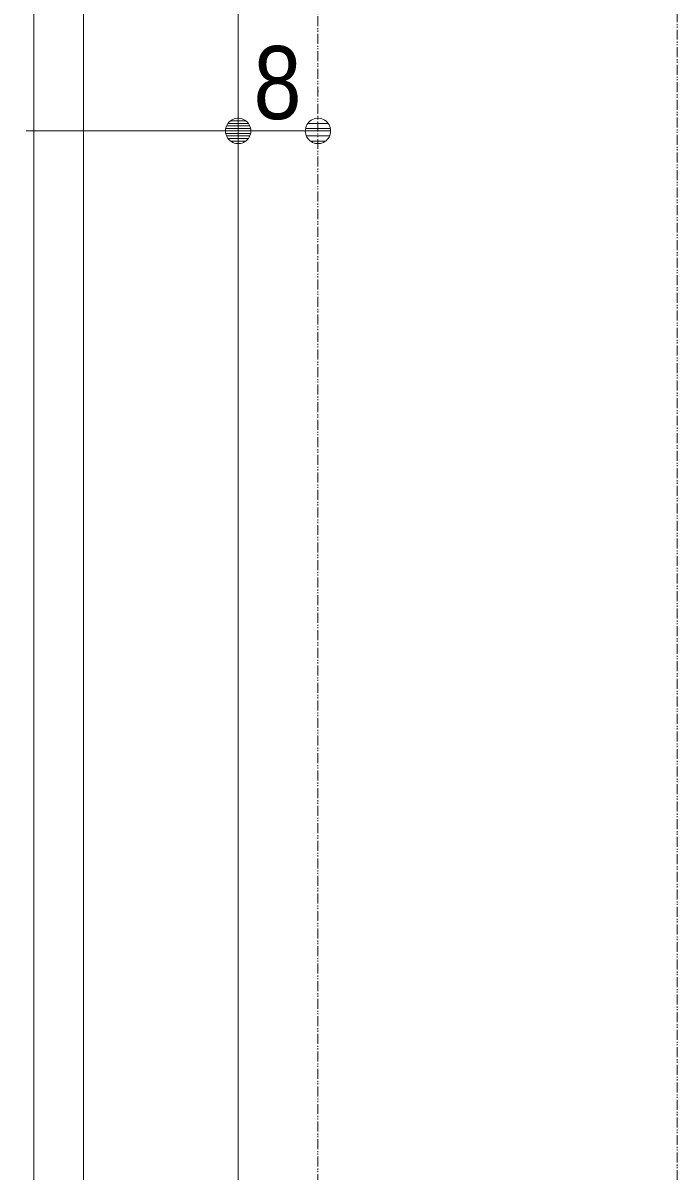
# Model space of a CAD drawing. Units: millimetres, scale not verified. Extents: x -6062 to 6062, y -3045 to 3045.
# Drawn here: x 1117 to 1445, y -101 to 474 of the extents above; entities that cross this region are included whole.
import ezdxf
from ezdxf.enums import TextEntityAlignment as Align

# ---------------------------------------------------------------- set-up
doc = ezdxf.new("R2010")
doc.units = ezdxf.units.MM
doc.header["$LTSCALE"] = 20
doc.linetypes.add('DOUBLE_CHAIN1', pattern=[8.8, 5, -1, 0.6, -0.6, 0.6, -1])
for name, color, linetype, lineweight in [('0-1_3一般', 7, 'Continuous', 9), ('0-3_2寸法-1', 7, 'Continuous', 9), ('0-4_0', 7, 'Continuous', 9)]:
    doc.layers.add(name, color=color, linetype=linetype, lineweight=lineweight)
doc.styles.add('ＭＳ Ｐゴシック', font='')
doc.styles.get('ＭＳ Ｐゴシック').set_extended_font_data('MS PGothic')

# ---------------------------------------------------------------- blocks, each defined once
blk = doc.blocks.new('グループ-68')
at = {"layer": '0-1_3一般'}
for p, q in [((58193.7, 12704.9), (58193.7, -36100)), ((58693.7, -36100), (58693.7, 12704.9))]:
    blk.add_line(p, q, dxfattribs=at)
blk.add_lwpolyline([(60243.7, 15304.9), (60243.7, -38700), (56643.7, -38700), (56643.7, 15304.9)], close=True, dxfattribs=at)
blk = doc.blocks.new('グループ-79')
at = {"layer": '0-1_3一般'}
blk.add_blockref('グループ-68', (0, 0), dxfattribs=at)
blk = doc.blocks.new('グループ-81')
at = {"layer": '0-1_3一般', "linetype": 'DOUBLE_CHAIN1'}
blk.add_line((61043.7, -40000), (61043.7, 19804.9), dxfattribs=at)
blk.add_lwpolyline([(64643.7, 19804.9), (64643.7, -40000), (61043.7, -40000)], dxfattribs=at)
blk = doc.blocks.new('グループ-82')
at = {"layer": '0-1_3一般'}
for name in ['グループ-79', 'グループ-81']:
    blk.add_blockref(name, (0, 0), dxfattribs=at)
blk = doc.blocks.new('_Dot')
at = {"layer": '0-4_0'}
for p, q in [((-10, 0), (-20, 0)), ((9.78, 2), (-9.78, 2)), ((7.99, 6), (-7.99, 6)), ((9.16, -3.98), (-9.16, -3.98)), ((6, -7.98), (-6, -7.98))]:
    blk.add_line(p, q, dxfattribs=at)
for points in [[(10, 0), (9.92, 1.25), (9.69, 2.49), (9.3, 3.68), (8.76, 4.82), (8.09, 5.88), (7.29, 6.85), (6.37, 7.71), (5.36, 8.44), (4.26, 9.05), (3.09, 9.51), (1.87, 9.82), (0.63, 9.98), (-0.63, 9.98), (-1.87, 9.82), (-3.09, 9.51), (-4.26, 9.05), (-5.36, 8.44), (-6.37, 7.71), (-7.29, 6.85), (-8.09, 5.88), (-8.76, 4.82), (-9.3, 3.68), (-9.69, 2.49), (-9.92, 1.25), (-10, 0), (0, 0)], [(-10, 0), (-9.92, -1.25), (-9.69, -2.49), (-9.3, -3.68), (-8.76, -4.82), (-8.09, -5.88), (-7.29, -6.85), (-6.37, -7.71), (-5.36, -8.44), (-4.26, -9.05), (-3.09, -9.51), (-1.87, -9.82), (-0.63, -9.98), (0.63, -9.98), (1.87, -9.82), (3.09, -9.51), (4.26, -9.05), (5.36, -8.44), (6.37, -7.71), (7.29, -6.85), (8.09, -5.88), (8.76, -4.82), (9.3, -3.68), (9.69, -2.49), (9.92, -1.25), (10, 0), (0, 0)]]:
    blk.add_lwpolyline(points, close=True, dxfattribs=at)

msp = doc.modelspace()

# ---------------------------------------------------------------- linework, layer by layer
at = {"layer": '0-3_2寸法-1'}
for p, q in [((1224.68, 440.25), (1224.88, 440.25)), ((1224.68, 440.25), (1224.88, 440.25)), ((1264.68, 440.25), (1264.88, 440.25)), ((1211.97, 420.25), (1118.47, 420.25)), ((1237.4, 420.25), (1251.97, 420.25))]:
    msp.add_line(p, q, dxfattribs=at)

# ---------------------------------------------------------------- block references
at = {"layer": '0-1_3一般', "xscale": 0.05, "yscale": 0.05}
msp.add_blockref('グループ-82', (-1787.5, 0), dxfattribs=at)
at = {"layer": '0-3_2寸法-1', "xscale": 0.6356201, "yscale": 0.6356201}
for p in [(1224.68, 420.25), (1264.68, 420.25)]:
    msp.add_blockref('_Dot', p, dxfattribs=at)
at = {"layer": '0-3_2寸法-1', "xscale": 0.6356201, "yscale": 0.6356201, "rotation": 180}
msp.add_blockref('_Dot', (1224.68, 420.25), dxfattribs=at)

# ---------------------------------------------------------------- texts
at = {"layer": '0-3_2寸法-1', "style": 'ＭＳ Ｐゴシック', "width": 0.9}
msp.add_text('8', height=36.66, dxfattribs=at).set_placement((1232.39, 415.19), align=Align.BOTTOM_LEFT)

doc.saveas('drawing.dxf')
